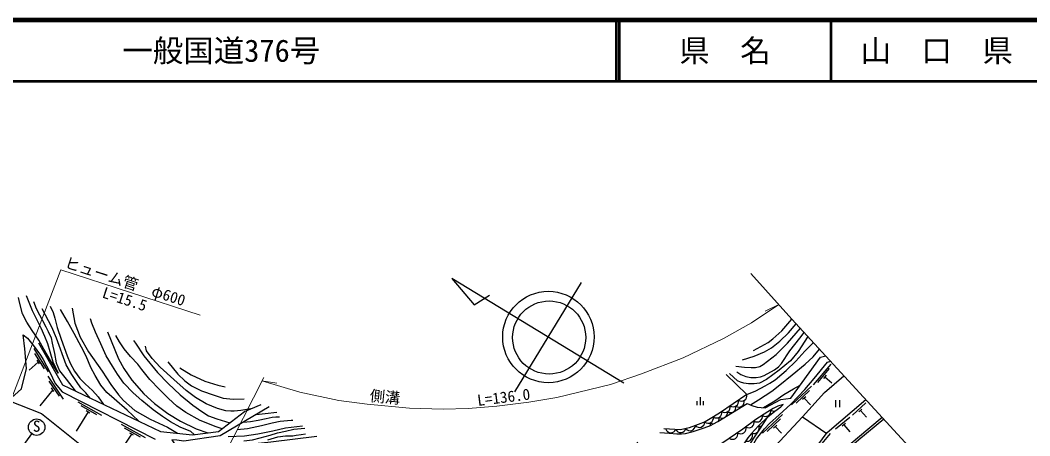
# Model space of a CAD drawing. Units: millimetres at full size, sheet at 1:1000; details may follow other scales. Extents: x 40000 to 680000, y 20000 to 380000.
# Drawn here: x 199974 to 365654, y 311776 to 380000 of the extents above; entities that cross this region are included whole.
import ezdxf
from ezdxf.enums import TextEntityAlignment as Align

# ---------------------------------------------------------------- set-up
doc = ezdxf.new("R2010")
doc.units = ezdxf.units.MM
doc.header["$LTSCALE"] = 1000
for name, color, linetype, lineweight in [('M-BGD', 7, 'Continuous', 25), ('M-BGD-EXST', 7, 'Continuous', 25), ('M-BMK-OTRS', 5, 'Continuous', 25), ('M-BMK-SRVR', 3, 'Continuous', 25), ('M-STR-HTXT', 7, 'Continuous', 13), ('M-TTL', 2, 'Continuous', 140), ('M-TTL-LINE', 7, 'Continuous', 50)]:
    doc.layers.add(name, color=color, linetype=linetype, lineweight=lineweight)
doc.layers.add('M-TTL-TXT', color=7, linetype='Continuous')
doc.styles.add('ＭＳ ゴシック', font='')
doc.styles.get('ＭＳ ゴシック').set_extended_font_data('MS Gothic')

msp = doc.modelspace()

# ---------------------------------------------------------------- linework, layer by layer
at = {"layer": 'M-BGD'}
for p, q in [((204634, 322296), (202244, 326108)), ((203982, 322772), (202388, 325314)), ((202931, 323883), (201435, 322530)), ((203117, 323587), (202745, 324180)), ((333007, 323564), (330083, 320144)), ((207066, 317810), (204569, 321553)), ((315809, 321826), (319221, 318532)), ((332748, 322799), (330798, 320519)), ((332228, 321730), (331773, 321198)), ((332001, 321464), (333141, 320489)), ((206400, 318267), (204735, 320763)), ((329852, 319938), (326568, 316861)), ((205318, 319349), (203222, 316721)), ((205512, 319057), (205124, 319640)), ((311599, 316786), (311599, 318114)), ((329510, 319206), (327320, 317155)), ((328875, 318201), (328365, 317722)), ((213373, 315100), (209460, 317322)), ((212572, 315209), (209964, 316690)), ((311066, 316786), (311066, 317483)), ((312132, 316786), (312132, 317483)), ((328620, 317962), (329646, 316867)), ((333750, 317607), (333750, 316489)), ((334417, 317607), (334417, 316489)), ((338752, 317172), (336539, 315148)), ((211120, 315689), (209156, 312542)), ((211424, 315516), (210816, 315862)), ((325092, 315270), (321808, 312193)), ((328355, 314896), (332319, 312171)), ((338106, 316175), (337590, 315702)), ((337848, 315939), (338860, 314832)), ((220524, 311469), (216592, 313658)), ((324750, 314538), (322560, 312487)), ((324115, 313533), (323605, 313054)), ((323860, 313294), (324886, 312199)), ((336097, 314769), (333792, 312849)), ((335406, 313803), (334868, 313355)), ((335137, 313579), (336097, 312426)), ((218266, 312040), (215167, 307444)), ((219723, 311572), (217102, 313031)), ((218572, 311869), (217960, 312210)), ((332894, 312147), (330970, 309845))]:
    msp.add_line(p, q, dxfattribs=at)
for points in [[(200971, 334794), (201912, 332346), (203358, 329508), (203979, 328142), (204433, 326902), (204826, 325631), (205322, 323934), (206195, 322079)], [(206195, 322079), (205508, 323191), (203855, 326001), (203028, 327470), (201922, 329071), (201054, 330425), (200352, 331820), (199918, 333515), (199711, 334495)], [(202148, 333840), (202600, 332661), (204156, 329655), (204541, 328912), (205037, 327850), (205212, 326957), (205611, 325277), (205898, 323739), (206431, 322417), (207518, 321094), (208972, 319153)], [(204916, 333049), (205400, 332006), (205680, 331079), (206067, 329560), (206673, 327629), (207677, 324908), (208196, 323718), (208900, 322385), (209785, 321200), (210646, 320300), (211864, 319228), (212788, 318166), (213662, 316923)], [(211462, 317969), (210749, 318827), (209937, 319650), (209209, 320701), (208442, 321821), (207544, 323426), (205938, 327831), (205141, 329614), (203587, 332610)], [(219364, 314211), (217508, 315980), (215379, 317820), (214184, 318881), (213211, 320095), (212296, 321684), (211592, 323014), (210793, 324855), (210051, 326339), (208827, 328566), (207728, 330533), (206592, 332495)], [(208494, 332732), (208922, 330252), (209792, 327958), (211205, 325538), (213432, 322408), (214839, 320173), (216130, 318486), (216921, 317579), (217865, 316732), (218770, 315942), (221324, 314516), (224166, 313186), (225815, 312201)], [(228513, 311986), (227981, 312488), (226246, 313210), (224661, 314045), (223320, 314936), (221773, 316033), (219935, 317561), (218519, 318837), (216981, 320432), (215921, 321904), (215106, 323216), (214102, 324931), (213193, 326873), (212320, 328767), (211739, 330278), (211523, 330989)], [(318497, 324239), (320394, 324823), (322115, 325574), (323252, 326236), (324620, 327329), (326066, 328687), (327330, 330150)], [(320338, 325758), (322697, 327099), (323479, 327688), (324946, 329021), (326597, 330948)], [(198081, 317583), (200197, 319508), (201029, 322833), (200746, 326069), (200462, 328368), (201188, 327784), (202285, 326440), (203311, 325008), (203718, 324300), (204853, 322249), (205738, 320374), (206852, 318995), (222115, 311231)], [(214289, 328850), (216102, 324401), (217003, 322811), (218306, 320896), (220282, 318661), (221994, 317098), (224182, 315450), (226256, 314208), (228862, 312946), (230779, 312257)], [(233108, 312910), (232115, 313275), (229493, 314313), (227139, 315611), (225671, 316640), (224284, 317884), (222808, 319404), (221268, 321017), (219946, 322671), (219260, 323511), (218088, 324782), (217057, 326055), (216277, 327182), (215661, 328236)], [(329216, 328100), (327628, 325606), (326384, 324109), (324517, 322554), (322454, 321045), (321292, 320435), (320428, 320332), (319496, 320297), (318736, 320412), (318160, 320596), (317677, 320826), (316376, 322022)], [(317427, 323214), (318816, 323025), (319917, 322969), (320651, 322969), (321329, 323169), (321896, 323502), (324021, 325149), (325880, 326963), (328000, 329423)], [(317596, 322293), (318231, 321866), (319075, 321512), (319851, 321372), (320723, 321372), (321471, 321433), (322072, 321664), (323756, 322586), (324422, 323097), (324923, 323665), (326271, 325713), (327922, 327785), (328632, 328736)], [(202990, 327062), (206900, 320139), (222993, 312485), (228258, 311955), (232534, 312467), (236804, 315762), (239498, 316904)], [(218569, 327442), (218882, 326973), (220282, 324893), (222510, 322180), (224246, 320365), (226208, 318510), (228302, 316818), (229789, 315761), (230872, 315072), (232241, 314563), (234398, 313906)], [(237795, 316182), (236156, 315911), (235085, 315796), (234564, 315796), (233723, 315853), (232330, 316278), (230480, 317030), (228764, 318065), (227225, 319224), (225181, 321012), (222933, 323055), (221642, 324489), (220711, 325722), (220533, 326468)], [(319221, 318532), (320717, 319179), (322229, 319973), (322975, 320413), (323848, 320978), (324935, 321910), (325663, 322481), (327260, 324023), (328722, 325672), (329488, 326413), (330141, 327095)], [(319289, 317107), (320060, 316777), (320918, 316469), (322238, 316381), (324790, 317745), (326419, 317943), (331298, 324688), (332155, 324906)], [(319837, 316873), (321136, 317682), (323310, 319109), (324617, 320153), (326638, 321773), (328812, 323555), (330095, 324741), (331167, 325979)], [(224194, 323894), (225870, 321910), (226994, 320796), (228091, 320007), (229741, 319173), (231788, 318425), (233306, 317943), (234921, 317803), (236728, 317864)], [(318968, 292315), (318584, 297320), (318631, 302066), (318304, 305316), (318631, 306869), (319683, 309371), (320783, 311264), (322093, 312948), (322937, 313824), (324527, 315203), (326422, 316957), (328738, 319388), (330258, 321188), (332480, 323853), (332976, 324012)], [(226145, 322953), (228026, 321779), (230248, 320751), (232408, 320080), (233627, 319802)], [(320090, 296686), (320745, 300854), (320588, 305808), (323159, 309304), (328355, 314896), (331947, 318880), (335160, 321638)], [(321971, 316399), (323837, 317532), (325274, 318576), (326866, 319508), (327979, 320100)], [(319221, 318532), (314719, 315517), (313210, 314566), (312375, 314055), (311219, 313621), (309754, 313100), (308339, 312743), (305606, 312905)], [(198081, 317583), (203479, 315451), (210586, 309731), (214466, 306990), (224451, 300010), (224241, 298821), (227414, 296683)], [(240822, 316530), (232793, 311797), (226832, 310884), (225702, 311052), (224836, 311124), (225551, 310073), (226208, 308911), (229563, 305909), (232444, 309749), (235975, 310224), (241100, 310780), (248680, 311706)], [(325171, 316935), (324324, 316653), (323525, 316261), (322662, 315728), (320702, 314427), (318569, 312844), (313924, 309721), (311869, 308514), (309262, 307273), (307317, 306850), (306031, 306756), (304714, 306834), (303695, 307430), (302864, 308214), (302017, 309483), (301217, 310753)], [(304919, 312337), (306458, 312237), (307718, 312118), (308492, 312079), (309127, 312138), (310398, 312505), (311718, 312922), (313148, 313436), (314470, 314122), (319289, 317107)], [(322679, 314885), (323836, 315845), (324774, 316522), (325171, 316935)], [(325153, 299051), (324912, 299624), (328916, 307554), (332422, 312311), (338761, 317724)], [(236582, 314031), (237747, 314113), (239021, 314324), (240337, 314629), (241316, 314828), (241927, 314881), (242527, 314892)], [(238673, 315263), (240170, 315419), (242075, 315651)], [(295173, 307057), (298021, 302873), (302722, 302067), (304609, 303062), (310520, 303080), (312218, 303629), (315409, 304829), (317537, 306853), (320233, 311230), (321353, 312867), (322679, 314885)], [(322679, 314885), (321129, 313402), (319928, 312093), (319382, 311460), (318924, 310805), (316039, 306303), (314794, 305932), (310313, 304228), (304397, 304272), (302519, 303202), (298983, 303661), (295839, 307326)], [(314852, 287842), (317912, 291159), (320331, 293809), (324165, 298004), (327480, 301519), (331272, 305529), (334928, 309359), (337388, 311429), (341431, 314822)], [(234127, 311682), (236786, 311788), (238949, 312097), (241422, 312598), (243500, 313067), (246313, 313418)], [(235590, 312812), (237283, 312987), (239558, 313460), (241329, 313892), (242655, 314187), (244414, 314323), (244696, 314325)], [(315058, 287537), (318176, 290917), (320595, 293568), (324428, 297761), (327740, 301274), (331531, 305282), (335173, 309098), (337618, 311155), (341673, 314558)], [(236661, 310937), (238110, 311139), (239356, 311469), (240975, 311883), (242213, 312246), (243533, 312534), (244854, 312874), (246665, 313034)], [(240615, 311129), (242245, 311608), (243533, 311778), (244726, 311799), (245270, 311863), (246079, 311969), (246814, 312097)]]:
    msp.add_lwpolyline(points, dxfattribs=at)
for centre, radius, start, end in [((318352, 318347), 889, 235.62361, 12.00074), ((315610, 316511), 889, 235.62361, 12.00074), ((316550, 316472), 889, 235.62361, 12.00074), ((316981, 317429), 889, 235.62361, 12.00074), ((317921, 317390), 889, 235.62361, 12.00074), ((312845, 314726), 889, 234.04021, 10.41735), ((314239, 315593), 889, 235.62361, 12.00074), ((313808, 314635), 889, 329.6648, 12.00074), ((315138, 315616), 919, 239.95119, 7.67316), ((320899, 314942), 889, 236.06171, 12.43885), ((322279, 315859), 889, 234.73332, 11.11045), ((323742, 316687), 889, 227.91429, 272.44644), ((309875, 313493), 889, 221.37507, 357.7522), ((311421, 314050), 889, 222.42288, 358.80001), ((312383, 313778), 889, 339.83534, 10.41735), ((313808, 314635), 889, 231.63862, 266.31096), ((318219, 312995), 889, 238.39622, 14.77335), ((319544, 313979), 889, 238.39622, 14.77335), ((320347, 313036), 889, 249.22525, 25.60239), ((321516, 314229), 889, 245.55984, 280.21636), ((306766, 313167), 889, 198.4068, 334.78394), ((308337, 313201), 889, 207.78611, 344.16324), ((316857, 312091), 889, 235.72438, 12.10152), ((319259, 311767), 889, 253.18291, 29.56005)]:
    msp.add_arc(centre, radius, start, end, dxfattribs=at)
at = {"layer": 'M-BGD-EXST'}
msp.add_line((196707, 304948), (201877, 312103), dxfattribs=at)
msp.add_circle((202668, 313197), 1350, dxfattribs=at)
at = {"layer": 'M-BMK-OTRS'}
msp.add_line((370342, 283393), (326597, 330948), dxfattribs=at)
at = {"layer": 'M-BMK-SRVR'}
for p, q in [((299016, 320429), (270797, 337593)), ((270797, 337593), (274448, 333259)), ((281171, 318993), (292084, 336935)), ((274448, 333259), (276991, 334851))]:
    msp.add_line(p, q, dxfattribs=at)
for centre, radius in [((286650, 328000), 7500), ((286780, 327911), 6000)]:
    msp.add_circle(centre, radius, dxfattribs=at)
at = {"layer": 'M-STR-HTXT'}
for p, q in [((326597, 330948), (319857, 338403)), ((324447, 333325), (322239, 332254)), ((229441, 300739), (239949, 321369)), ((239652, 320786), (242080, 320422))]:
    msp.add_line(p, q, dxfattribs=at)
for points in [[(196313, 312154), (206635, 339024), (229509, 331556)], [(324447, 333325), (319989, 330331), (315412, 327730), (308773, 324599), (301948, 321929), (296842, 320222), (288046, 318075), (283437, 317290), (278183, 316641), (273510, 316237), (269365, 316166), (263876, 316315), (256921, 316965), (252279, 317593), (245851, 318948), (239652, 320786)]]:
    msp.add_lwpolyline(points, dxfattribs=at)
at = {"layer": 'M-TTL'}
msp.add_line((680000, 380000), (40000, 380000), dxfattribs=at)
at = {"layer": 'M-TTL-LINE'}
for p, q in [((297750, 380000), (297750, 370000)), ((298250, 380000), (298250, 370000)), ((333000, 380000), (333000, 370000)), ((40000, 370000), (680000, 370000))]:
    msp.add_line(p, q, dxfattribs=at)

# ---------------------------------------------------------------- texts
at = {"layer": 'M-BGD-EXST', "style": 'ＭＳ ゴシック'}
msp.add_text('S', height=1833, rotation=358.508, dxfattribs=at).set_placement((202012, 311905), align=Align.BOTTOM_LEFT)
at = {"layer": 'M-STR-HTXT', "style": 'ＭＳ ゴシック'}
for s, rotation, p in [('ヒューム管  φ600', 341.92, (206931, 338927)), ('L=15.5', 341.92, (213119, 333986)), ('側溝', 354.667, (257212, 316938)), ('L=136.0', 7.05, (275163, 316128))]:
    msp.add_text(s, height=1833, rotation=rotation, dxfattribs=at).set_placement(p, align=Align.BOTTOM_LEFT)
at = {"layer": 'M-TTL-TXT', "style": 'ＭＳ ゴシック'}
msp.add_text('一般国道376号', height=3666, dxfattribs=at).set_placement((216734, 375000), align=Align.MIDDLE_LEFT)
for s, p in [('県\u3000名', (315625, 375000)), ('山\u3000口\u3000県', (350375, 375000))]:
    msp.add_text(s, height=3666, dxfattribs=at).set_placement(p, align=Align.MIDDLE_CENTER)

doc.saveas('drawing.dxf')
